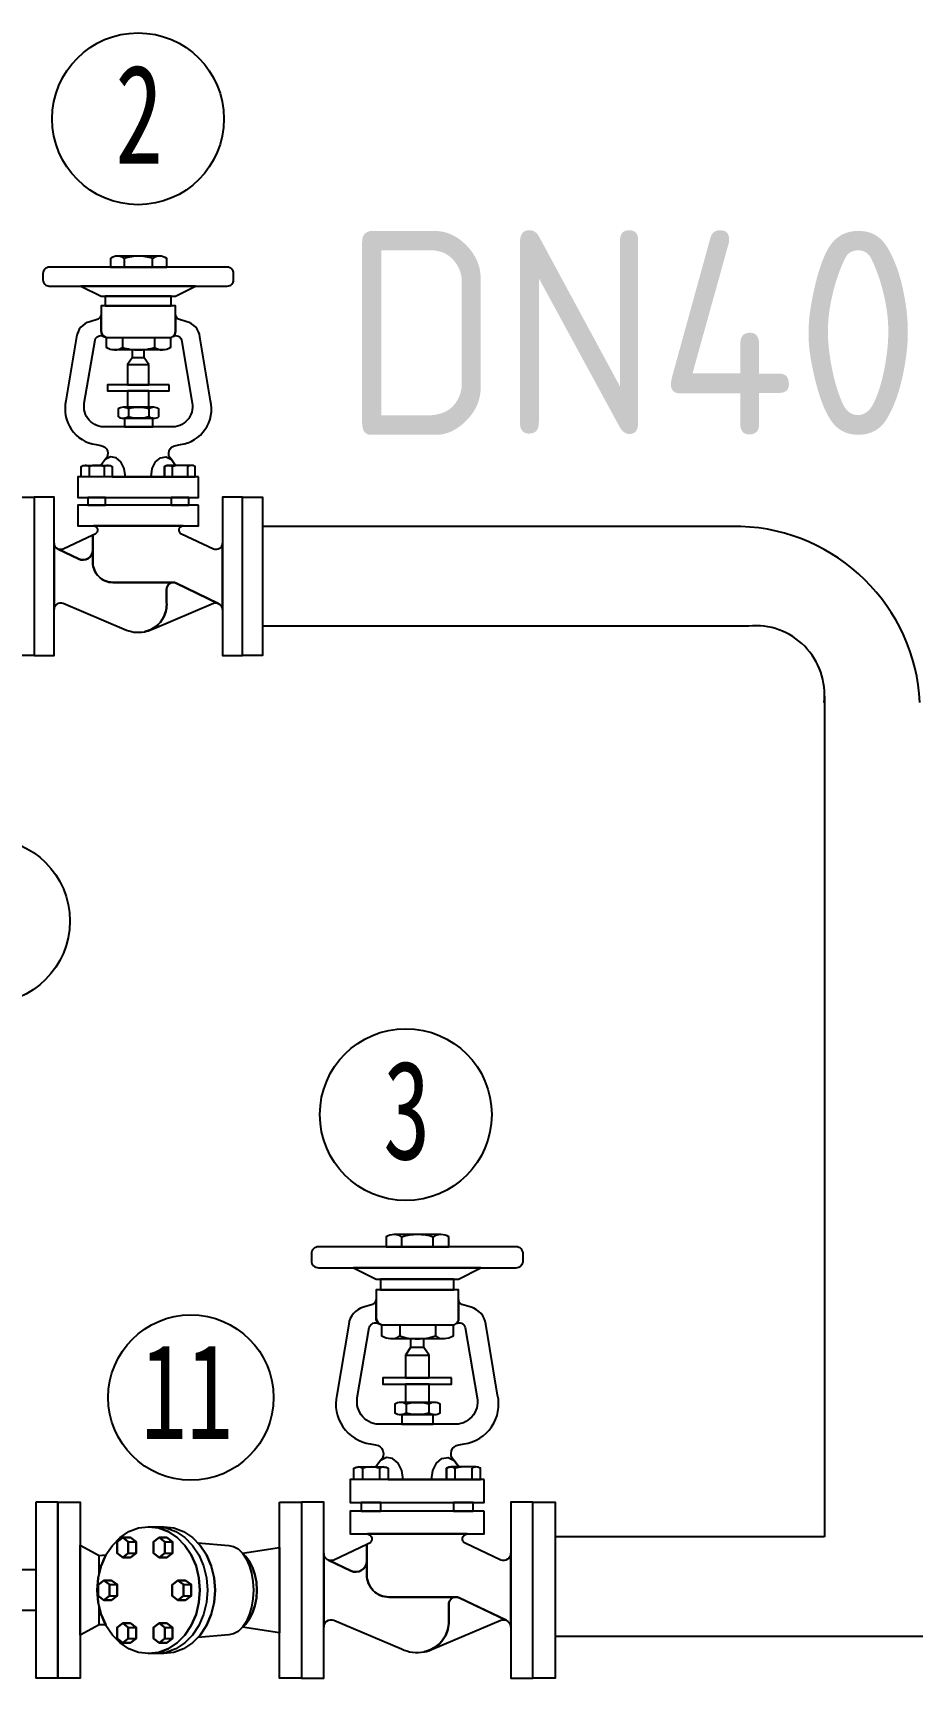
# Model space of a CAD drawing. Extents: x -681219 to -550379, y -242630 to -158199.
# Drawn here: x -599273 to -598336, y -161480 to -159727 of the extents above; entities that cross this region are included whole.
import ezdxf

# ---------------------------------------------------------------- set-up
doc = ezdxf.new("R2010")
doc.units = 0
doc.header["$LTSCALE"] = 1000
doc.layers.get('0').update_dxf_attribs({"linetype": 'CONTINUOUS'})
for name, color, linetype in [('01', 7, 'CONTINUOUS'), ('11', 3, 'CONTINUOUS'), ('15', 7, 'CONTINUOUS')]:
    doc.layers.add(name, color=color, linetype=linetype)

# ---------------------------------------------------------------- blocks, each defined once
blk = doc.blocks.new('BSA1L')
at = {"color": 4}
for p, q in [((54.215379, 185.599538), (54.215358, 190.866514)), ((71.09388, 185.599538), (71.09388, 190.866514)), ((53.026763, 143.408363), (53.02674, 137.399566)), ((72.282498, 143.408363), (72.282498, 137.399566)), ((56.074416, 127.074309), (68.925583, 127.074309)), ((66.099799, 131.20133), (58.900201, 131.20133)), ((56.551251, 100.49373), (56.551234, 95.87403)), ((68.758004, 100.49373), (68.758004, 95.87403)), ((32.92306, 65.872712), (32.92306, 59.762096)), ((42.120523, 65.872712), (42.120536, 59.762096)), ((82.879476, 65.872712), (82.879463, 59.762096)), ((92.07694, 65.872712), (92.07694, 59.762096))]:
    blk.add_line(p, q, dxfattribs=at)
for points in [[(45.745776, 185.569513), (79.563462, 185.599538), (79.563462, 190.911126, 0.151687), (75.321745, 192.203806), (62.654619, 192.203806), (49.987493, 192.203806, 0.151687), (45.745776, 190.911126)], [(119.73171, 181.785914, 0.414214), (115.933099, 185.584525), (9.066901, 185.584525, 0.414214), (5.26829, 181.785914), (5.26829, 178.042425, 0.414214), (9.066901, 174.243814), (62.5, 174.243814), (115.933099, 174.243814, 0.414214), (119.73171, 178.042425)], [(84.795625, 157.06318, -0.059994), (84.795625, 157.873976), (84.795625, 162.289753), (40.204374, 162.289753), (40.204374, 157.873976, -0.059994), (40.204374, 157.06318), (40.204374, 147.521136, 0.368201), (43.528159, 143.408363), (81.471841, 143.408363, 0.414214), (84.795625, 146.732148)], [(105.928125, 105.421149), (99.542192, 143.747083, 0.310322), (91.567632, 152.873054), (86.654278, 154.431481, -0.252716), (84.795625, 157.06318), (84.795625, 146.732148, -0.236339), (83.463376, 144.071071, -0.476894), (88.41312, 142.018735), (94.885762, 104.042078, -0.48938), (81.964371, 89.685191), (62.5, 89.685191), (43.035628, 89.685191, -0.48938), (30.114237, 104.042078), (36.58688, 142.018735, -0.476894), (41.536623, 144.071071), (42.896316, 143.580445, -0.323196), (40.204374, 147.521136), (40.204374, 157.06318, -0.252716), (38.345721, 154.431481), (33.432367, 152.873054, 0.310322), (25.457808, 143.747083), (19.071875, 105.421149, 0.440151), (37.124647, 79.035245), (39.997969, 78.598758, -0.614929), (42.823737, 70.241395), (42.582242, 70.034806), (40.105041, 66.601431), (44.424393, 66.601431, -0.151687), (46.735798, 65.897021), (46.735798, 59.737786), (62.5, 59.737786), (78.264201, 59.737786), (78.264201, 65.897021, -0.151687), (80.575606, 66.601431), (84.894959, 66.601431), (82.417757, 70.034806), (82.176262, 70.241395, -0.614929), (85.00203, 78.598758), (87.875353, 79.035245, 0.440151)], [(43.364269, 143.442617), (81.944969, 143.408363), (81.944969, 137.348671, -0.151687), (77.105831, 135.873925), (62.654619, 135.873925), (48.203407, 135.873925, -0.151687), (43.364269, 137.348671)], [(62.654619, 101.460877), (53.493586, 101.460877, 0.151687), (50.425919, 100.525993), (50.425919, 95.841766, 0.151687), (53.493586, 94.906883), (62.654619, 94.906883), (71.815652, 94.906883, 0.151687), (74.883319, 95.841766), (74.883319, 100.525993, 0.151687), (71.815652, 101.460877)], [(46.735798, 59.737786), (28.307798, 59.737786), (28.307798, 65.897021, -0.151687), (30.619203, 66.601431), (37.521798, 66.601431), (44.424393, 66.601431, -0.151687), (46.735798, 65.897021)], [(78.264201, 59.737786), (96.692201, 59.737786), (96.692201, 65.897021, 0.151687), (94.380796, 66.601431), (87.478201, 66.601431), (80.575606, 66.601431, 0.151687), (78.264201, 65.897021)], [(113.000004, 19.972092, -0.522686), (107.606909, 16.222521), (88.390312, 25.330404, -0.756375), (89.461035, 30.377576), (35.538964, 30.377576, -0.756374), (36.60969, 25.330405), (35.219606, 24.671562), (35.219606, 8.304717, 0.414214), (47.219606, -3.695283), (83.507591, -3.695283, -0.114393), (85.267565, -4.103279), (110.50267, -16.265073, -0.305418), (113.000004, -19.972092), (113.000004, 0)], [(79.507591, -7.695283, -0.414214), (83.507591, -3.695283), (47.219606, -3.695283, -0.414214), (35.219606, 8.304717), (35.219606, 15.828597, -0.552777), (26.614703, 10.423555), (14.474356, 16.274468, -0.303723), (11.999995, 19.972092), (11.999995, 0), (11.999995, -19.972092, -0.522686), (17.39309, -16.222521), (53.934214, -31.732036, 0.158217), (66.18024, -33.317683, 0.23204), (77.871512, -24.265637, 0.137413), (79.507591, -15.822343)], [(35.219606, 24.671562), (17.39309, 16.222521, -0.188965), (14.474356, 16.274468), (26.614703, 10.423555, 0.552777), (35.219606, 15.828597)], [(85.220748, -4.080716, 0.550659), (79.507591, -7.695283), (79.507591, -15.822343, -0.137413), (77.871512, -24.265637, -0.23204), (66.18024, -33.317683, 0.064472), (71.065785, -31.732036), (107.606909, -16.222521, -0.187358), (110.50267, -16.265073)]]:
    blk.add_lwpolyline(points, format="xyb", close=True, dxfattribs=at)
for points in [[(96.912516, 174.243814), (62.5, 174.243814), (28.087483, 174.243814), (40.204374, 168.178291), (84.795625, 168.178291)], [(82.297331, 168.178291), (42.702669, 168.178291), (42.702669, 162.289753), (62.5, 162.289753), (82.297331, 162.289753)], [(68.925583, 127.074309), (66.099799, 131.20133), (66.099799, 135.873925), (58.900201, 135.873925), (58.900201, 131.20133), (56.074416, 127.074309), (56.074416, 114.852858), (62.5, 114.852858), (68.925583, 114.852858)], [(81.056809, 114.852858), (62.5, 114.852858), (56.074416, 114.852858), (43.94319, 114.852858), (43.94319, 111.343443), (62.5, 111.343443), (69.325381, 111.343443), (81.056809, 111.343443)], [(68.925583, 111.343443), (56.074416, 111.343443), (56.074416, 101.460877), (68.925583, 101.460877)], [(71.146781, 94.906883), (54.162457, 94.906883), (54.162457, 89.685191), (62.5, 89.685191), (71.146781, 89.685191)], [(98.734061, 59.737786), (62.5, 59.737786), (26.265939, 59.737786), (26.265939, 47.364933), (98.734061, 47.364933)], [(11.999995, 0), (11.999995, 19.972092), (11.999995, 47.5), (0, 47.5), (0, 0), (0, -47.5), (11.999995, -47.5)], [(42.828178, 47.364933), (32.21537, 47.364933), (32.21537, 42.750429), (42.828178, 42.750429)], [(92.784629, 47.364933), (82.171822, 47.364933), (82.171822, 42.750429), (92.784629, 42.750429)], [(125, 47.5), (113.000004, 47.5), (113.000004, 0), (113.000004, -47.5), (125, -47.5), (125, 0)], [(98.734061, 42.750429), (62.5, 42.750429), (26.265939, 42.750429), (26.265939, 30.377576), (98.734061, 30.377576)]]:
    blk.add_lwpolyline(points, close=True, dxfattribs=at)
at = {"color": 4, "flags": 128}
blk.add_lwpolyline([(54.828787, 59.737786), (54.118687, 64.656958), (52.113078, 68.712348), (49.164135, 71.19185), (45.789677, 71.660075), (42.582242, 70.034806), (40.105041, 66.601431)], dxfattribs=at)
at = {"color": 4, "extrusion": (0, 0, -1), "flags": 128}
blk.add_lwpolyline([(-70.171213, 59.737786), (-70.881312, 64.656958), (-72.886921, 68.712348), (-75.835865, 71.19185), (-79.210322, 71.660075), (-82.417757, 70.034806), (-84.894959, 66.601431)], dxfattribs=at)
at = {"color": 4}
for centre, radius, start, end in [((49.948113, 184.727434), 7.476476, 55.197024, 89.698211), ((62.654619, 164.906291), 27.297515, 90, 108.008529), ((62.654619, 164.906291), 27.297515, 71.991471, 90), ((75.361125, 184.727434), 7.476476, 90.301789, 124.802976), ((48.15848, 144.403298), 8.529491, 270.301789, 304.802976), ((62.654619, 167.016127), 31.142202, 251.991471, 270), ((62.654619, 167.016127), 31.142202, 270, 288.008529), ((77.150758, 144.403298), 8.529491, 235.197024, 269.698211), ((53.465105, 96.053865), 5.407086, 55.197024, 89.698211), ((62.654619, 81.718951), 19.741925, 90, 108.008529), ((62.654619, 81.718951), 19.741925, 71.991471, 90), ((71.844133, 96.053865), 5.407086, 90.301789, 124.802976), ((53.465105, 100.313894), 5.407086, 270.301789, 304.802976), ((62.654619, 114.648808), 19.741925, 251.991471, 270), ((62.654619, 114.648808), 19.741925, 270, 288.008529), ((71.844133, 100.313894), 5.407086, 235.197024, 269.698211), ((30.597744, 62.527392), 4.074096, 55.197024, 89.698211), ((37.521798, 51.726416), 14.875015, 90, 108.008529), ((37.521798, 51.726416), 14.875015, 71.991471, 90), ((44.445852, 62.527392), 4.074096, 90.301789, 124.802976), ((80.554147, 62.527392), 4.074096, 55.197024, 89.698211), ((87.478201, 51.726416), 14.875015, 90, 108.008529), ((94.402255, 62.527392), 4.074096, 90.301789, 124.802976)]:
    blk.add_arc(centre, radius, start, end, dxfattribs=at)
blk = doc.blocks.new('FIG34HR')
at = {"color": 4}
for p, q in [((-109.36, 8.73), (-109.36, 18.73)), ((-93.64, 26.11), (-89.47, 26.11)), ((-93.64, 20.08), (-89.47, 20.08)), ((-74, 26.11), (-69.83, 26.11)), ((-74, 20.08), (-69.83, 20.08)), ((-103.82, 3.02), (-99.65, 3.02)), ((-63.82, 3.02), (-59.65, 3.02)), ((-109.36, -18.73), (-109.36, -8.73)), ((-103.82, -3.02), (-99.65, -3.02)), ((-63.82, -3.02), (-59.65, -3.02)), ((-93.64, -20.08), (-89.47, -20.08)), ((-93.64, -26.11), (-89.47, -26.11)), ((-74, -20.08), (-69.83, -20.08)), ((-74, -26.11), (-69.83, -26.11))]:
    blk.add_line(p, q, dxfattribs=at)
for points in [[(-131.68, 0), (-131.68, 47.5), (-119.68, 47.5), (-119.68, -47.5), (-131.68, -47.5)], [(-12, 47.5), (0, 47.5), (0, 0), (0, -47.5), (-12, -47.5)], [(-110.4, 0), (-109.86, 6.69), (-108.29, 13.12), (-105.72, 19.04), (-102.28, 24.24), (-98.07, 28.5), (-93.28, 31.66), (-88.08, 33.62), (-82.67, 34.27), (-77.26, 33.62), (-72.06, 31.66), (-67.26, 28.5), (-63.06, 24.24), (-59.61, 19.04), (-57.05, 13.12), (-55.47, 6.69), (-54.94, 0), (-55.47, -6.69), (-57.05, -13.12), (-59.61, -19.04), (-63.06, -24.24), (-67.26, -28.5), (-72.06, -31.66), (-77.26, -33.62), (-82.67, -34.27), (-88.08, -33.62), (-93.28, -31.66), (-98.07, -28.5), (-102.28, -24.24), (-105.72, -19.04), (-108.29, -13.12), (-109.86, -6.69)], [(-99.7, 26.09), (-96.65, 28.43), (-93.64, 26.11), (-93.64, 20.08), (-96.65, 17.76), (-99.7, 20.1)], [(-92.49, 17.76), (-89.47, 20.08), (-89.47, 26.11), (-92.49, 28.43), (-96.65, 28.43), (-99.7, 26.09), (-99.7, 20.1), (-96.65, 17.76)], [(-93.64, 26.11), (-96.65, 28.43), (-92.49, 28.43), (-89.47, 26.11), (-89.47, 20.08), (-92.49, 17.76), (-96.65, 17.76), (-93.64, 20.08)], [(-55.47, 6.69), (-57.05, 13.12), (-59.61, 19.04), (-63.06, 24.24), (-67.26, 28.5), (-72.06, 31.66), (-77.26, 33.62), (-82.67, 34.27), (-74.44, 34.27), (-69.03, 33.62), (-63.83, 31.66), (-59.04, 28.5), (-54.83, 24.24), (-51.39, 19.04), (-48.82, 13.12), (-47.25, 6.69), (-46.71, 0), (-47.25, -6.69), (-48.82, -13.12), (-51.39, -19.04), (-54.83, -24.24), (-59.04, -28.5), (-63.83, -31.66), (-69.03, -33.62), (-74.44, -34.27), (-82.67, -34.27), (-77.26, -33.62), (-72.06, -31.66), (-67.26, -28.5), (-63.06, -24.24), (-59.61, -19.04), (-57.05, -13.12), (-55.47, -6.69), (-54.94, 0)], [(-80.07, 26.09), (-77.02, 28.43), (-74, 26.11), (-74, 20.08), (-77.02, 17.76), (-80.07, 20.1)], [(-77.02, 17.76), (-72.85, 17.76), (-69.83, 20.08), (-69.83, 26.11), (-72.85, 28.43), (-77.02, 28.43), (-80.07, 26.09), (-80.07, 20.1)], [(-74, 26.11), (-77.02, 28.43), (-72.85, 28.43), (-69.83, 26.11), (-69.83, 20.08), (-72.85, 17.76), (-77.02, 17.76), (-74, 20.08)], [(-119.68, 24.27), (-109.36, 18.73), (-105.72, 19.04), (-108.29, 13.12), (-109.86, 6.69), (-110.4, 0), (-109.86, -6.69), (-108.29, -13.12), (-105.86, -18.73), (-109.36, -18.73), (-119.68, -24.27)], [(-47.25, 6.69), (-48.82, 13.12), (-51.39, 19.04), (-54.83, 24.24), (-56.15, 25.57), (-39.4, 24.1), (-36.8, 23.64), (-34.3, 22.27), (-32, 20.04), (-32, 20.04), (-32, 20.04), (-30.13, 18.29), (-28.11, 15.56), (-26.46, 12.22), (-25.22, 8.42), (-24.46, 4.29), (-24.21, 0), (-24.46, -4.29), (-25.22, -8.42), (-26.46, -12.22), (-28.11, -15.56), (-30.13, -18.29), (-32, -20.04), (-32, -20.04), (-34.3, -22.27), (-36.8, -23.64), (-39.4, -24.1), (-56.15, -25.57), (-54.83, -24.24), (-51.39, -19.04), (-48.82, -13.12), (-47.25, -6.69), (-46.71, 0)], [(-25.22, 8.42), (-26.46, 12.22), (-28.11, 15.56), (-30.13, 18.29), (-32, 20.04), (-12, 23.09), (-12, -23.09), (-32, -20.04), (-32, -20.04), (-30.13, -18.29), (-28.11, -15.56), (-26.46, -12.22), (-25.22, -8.42), (-24.46, -4.29), (-24.21, 0), (-24.46, 4.29)], [(-109.88, 2.99), (-106.84, 5.33), (-103.82, 3.02), (-103.82, -3.02), (-106.84, -5.33), (-109.88, -2.99)], [(-99.65, 3.02), (-102.67, 5.33), (-106.84, 5.33), (-109.88, 2.99), (-109.88, -2.99), (-106.84, -5.33), (-102.67, -5.33), (-99.65, -3.02)], [(-103.82, 3.02), (-106.84, 5.33), (-102.67, 5.33), (-99.65, 3.02), (-99.65, -3.02), (-102.67, -5.33), (-106.84, -5.33), (-103.82, -3.02)], [(-69.88, 2.99), (-66.84, 5.33), (-63.82, 3.02), (-63.82, -3.02), (-66.84, -5.33), (-69.88, -2.99)], [(-69.88, -2.99), (-66.84, -5.33), (-62.67, -5.33), (-59.65, -3.02), (-59.65, 3.02), (-62.67, 5.33), (-66.84, 5.33), (-69.88, 2.99)], [(-63.82, 3.02), (-66.84, 5.33), (-62.67, 5.33), (-59.65, 3.02), (-59.65, -3.02), (-62.67, -5.33), (-66.84, -5.33), (-63.82, -3.02)], [(-99.7, -20.1), (-96.65, -17.76), (-93.64, -20.08), (-93.64, -26.11), (-96.65, -28.43), (-99.7, -26.09)], [(-96.65, -17.76), (-99.7, -20.1), (-99.7, -26.09), (-96.65, -28.43), (-92.49, -28.43), (-89.47, -26.11), (-89.47, -20.08), (-92.49, -17.76)], [(-93.64, -20.08), (-96.65, -17.76), (-92.49, -17.76), (-89.47, -20.08), (-89.47, -26.11), (-92.49, -28.43), (-96.65, -28.43), (-93.64, -26.11)], [(-80.07, -20.1), (-77.02, -17.76), (-74, -20.08), (-74, -26.11), (-77.02, -28.43), (-80.07, -26.09)], [(-77.02, -17.76), (-80.07, -20.1), (-80.07, -26.09), (-77.02, -28.43), (-72.85, -28.43), (-69.83, -26.11), (-69.83, -20.08), (-72.85, -17.76)], [(-74, -20.08), (-77.02, -17.76), (-72.85, -17.76), (-69.83, -20.08), (-69.83, -26.11), (-72.85, -28.43), (-77.02, -28.43), (-74, -26.11)]]:
    blk.add_lwpolyline(points, close=True, dxfattribs=at)
for points in [[(-78.55, 34.27), (-73.15, 33.62), (-67.94, 31.66), (-63.15, 28.5), (-58.95, 24.24), (-55.5, 19.04), (-52.94, 13.12), (-51.36, 6.69), (-50.83, 0), (-51.36, -6.69), (-52.94, -13.12), (-55.5, -19.04), (-58.95, -24.24), (-63.15, -28.5), (-67.94, -31.66), (-73.15, -33.62), (-78.55, -34.27)], [(-32, 20.04), (-29.98, 17.04), (-28.32, 13.39), (-27.09, 9.22), (-26.33, 4.7), (-26.07, 0), (-26.33, -4.7), (-27.09, -9.22), (-28.32, -13.39), (-29.98, -17.04), (-32, -20.04)]]:
    blk.add_lwpolyline(points, dxfattribs=at)
blk = doc.blocks.new('ERED2FLL')
at = {"color": 4}
for p, q in [((0, 47.5), (12, 47.5)), ((0, 47.5), (0, 0)), ((12, 47.5), (12, -47.5)), ((58, -41.25), (58, 37.25)), ((67.9, 37.25), (58, 37.25)), ((67.9, -2), (67.9, 37.25)), ((0, 0), (0, -47.5)), ((67.9, -2), (67.9, -41.25)), ((58, -41.25), (67.9, -41.25)), ((0, -47.5), (12, -47.5))]:
    blk.add_line(p, q, dxfattribs=at)
at = {"color": 7}
for p, q in [((12, 11), (32.31, 11)), ((58, 7), (43.93, 7)), ((12, -11), (58, -11))]:
    blk.add_line(p, q, dxfattribs=at)
blk.add_line((0, 0), (0, 0))
for centre, radius, start, end in [((32.31, 3), 8, 70.59329, 90.00002), ((27.63, -10.28), 22.08, 57.18444, 70.59332), ((43.93, 15), 8, 237.18442, 270.00003)]:
    blk.add_arc(centre, radius, start, end, dxfattribs=at)

msp = doc.modelspace()

# ---------------------------------------------------------------- linework, layer by layer
at = {"color": 4}
for points in [[(-599292.7464, -160221.6518), (-599271.4553, -160221.6518), (-599271.4553, -160390.2066), (-599292.7464, -160390.2066)], [(-599049.6727, -160221.6518), (-599028.3816, -160221.6518), (-599028.3815, -160390.2066), (-599049.6727, -160390.2066)], [(-598740.1228, -161292.5455), (-598716.4659, -161292.5455), (-598716.4659, -161479.8286), (-598740.1228, -161479.8286)]]:
    msp.add_lwpolyline(points, close=True, dxfattribs=at)
at = {"layer": '01'}
for p, q in [((-598518.4562, -160252.9006), (-599028.3816, -160252.9008)), ((-598510.1976, -160358.9577), (-599028.3816, -160358.9577)), ((-598429.5082, -161329.4198), (-598716.4659, -161329.4198)), ((-593455.749, -161435.4769), (-598716.4659, -161435.4769))]:
    msp.add_line(p, q, dxfattribs=at)
at = {"layer": '01', "color": 7}
msp.add_line((-598429.5082, -160433.7227), (-598429.5082, -161329.4198), dxfattribs=at)
at = {"layer": '01', "ltscale": 1.25}
for centre, radius, start, end in [((-598525.3945, -160450.6798), 197.9008, 2.9373531, 87.9908233), ((-598503.0138, -160432.1289), 73.5229, 353.4320176, 95.6072024)]:
    msp.add_arc(centre, radius, start, end, dxfattribs=at)
at = {"layer": '11', "color": 3, "linetype": 'Continuous', "ltscale": 1.25}
for centre, radius in [((-599160.7609, -159818.5539), 91.5267), ((-599321.512, -160673.2405), 88.0441), ((-598875.5111, -160879.4773), 91.5267), ((-599104.522, -161180.9064), 88.0441)]:
    msp.add_circle(centre, radius, dxfattribs=at)

# ---------------------------------------------------------------- block references
at = {"color": 7, "xscale": 1.774261028571429, "yscale": 1.774261028571429, "zscale": 1.774261028571429, "rotation": 1.243313087096461e-05}
msp.add_blockref('BSA1L', (-599271.4553, -160305.9292), dxfattribs=at)
at = {"color": 4, "xscale": 1.97140114286033, "yscale": 1.97140114286033, "zscale": 1.97140114286033}
msp.add_blockref('BSA1L', (-598986.5479, -161386.187), dxfattribs=at)
for name, p, xscale, yscale, zscale in [('ERED2FLL', (-599246.1322, -161386.187), -1.97140114286033, 1.971401142856214, 1.971401142857151), ('FIG34HR', (-598986.5479, -161386.187), 1.97140114286033, 1.97140114286033, 1.97140114286033)]:
    msp.add_blockref(name, p, dxfattribs=dict(xscale=xscale, yscale=yscale, zscale=zscale))

# ---------------------------------------------------------------- texts
at = {"layer": '11', "color": 81, "ltscale": 1.25, "insert": (-599090.7681, -160155.2141), "char_height": 217.234286, "attachment_point": 7, "rotation": 0.0000124}
msp.add_mtext('{\\fFangSong_GB2312|b0|i0|c134|p49;\\C5; \\Fisocp,hztxt|c134;\\C7;DN40}', dxfattribs=at)
at = {"layer": '15', "color": 3, "ltscale": 1.25, "width": 0.707}
for s, height, p in [('2', 105.5759, (-599185.0384, -159866.2918)), ('3', 105.5759, (-598899.7886, -160927.2152)), ('11', 101.5587, (-599157.745, -161224.9179))]:
    msp.add_text(s, height=height, dxfattribs=at).set_placement(p)

doc.saveas('drawing.dxf')
